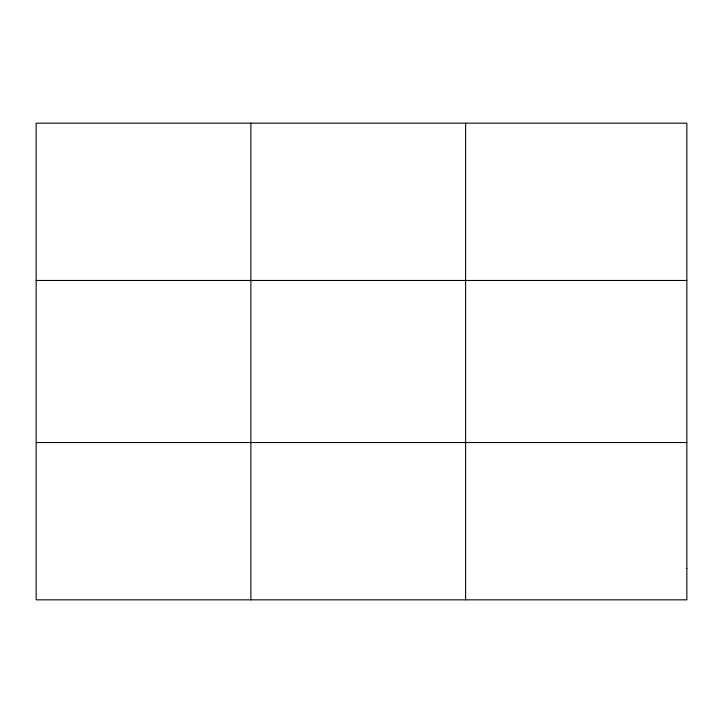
<?xml version="1.0" encoding="UTF-8"?>
<svg xmlns="http://www.w3.org/2000/svg" width="723" height="723" viewBox="0 0 723 723"><rect width="100%" height="100%" fill="white"/><g stroke="black" fill="none" stroke-linecap="round" stroke-linejoin="round"><path stroke-width="1.08" d="M250.881 123.172L250.881 599.828M465.612 123.172L465.612 599.828M36.15 280.47L686.85 280.47M36.15 442.53L686.85 442.53M686.85 568.368L686.85 599.828L36.15 599.828L36.15 123.172L686.85 123.172L686.85 568.368"/></g></svg>
